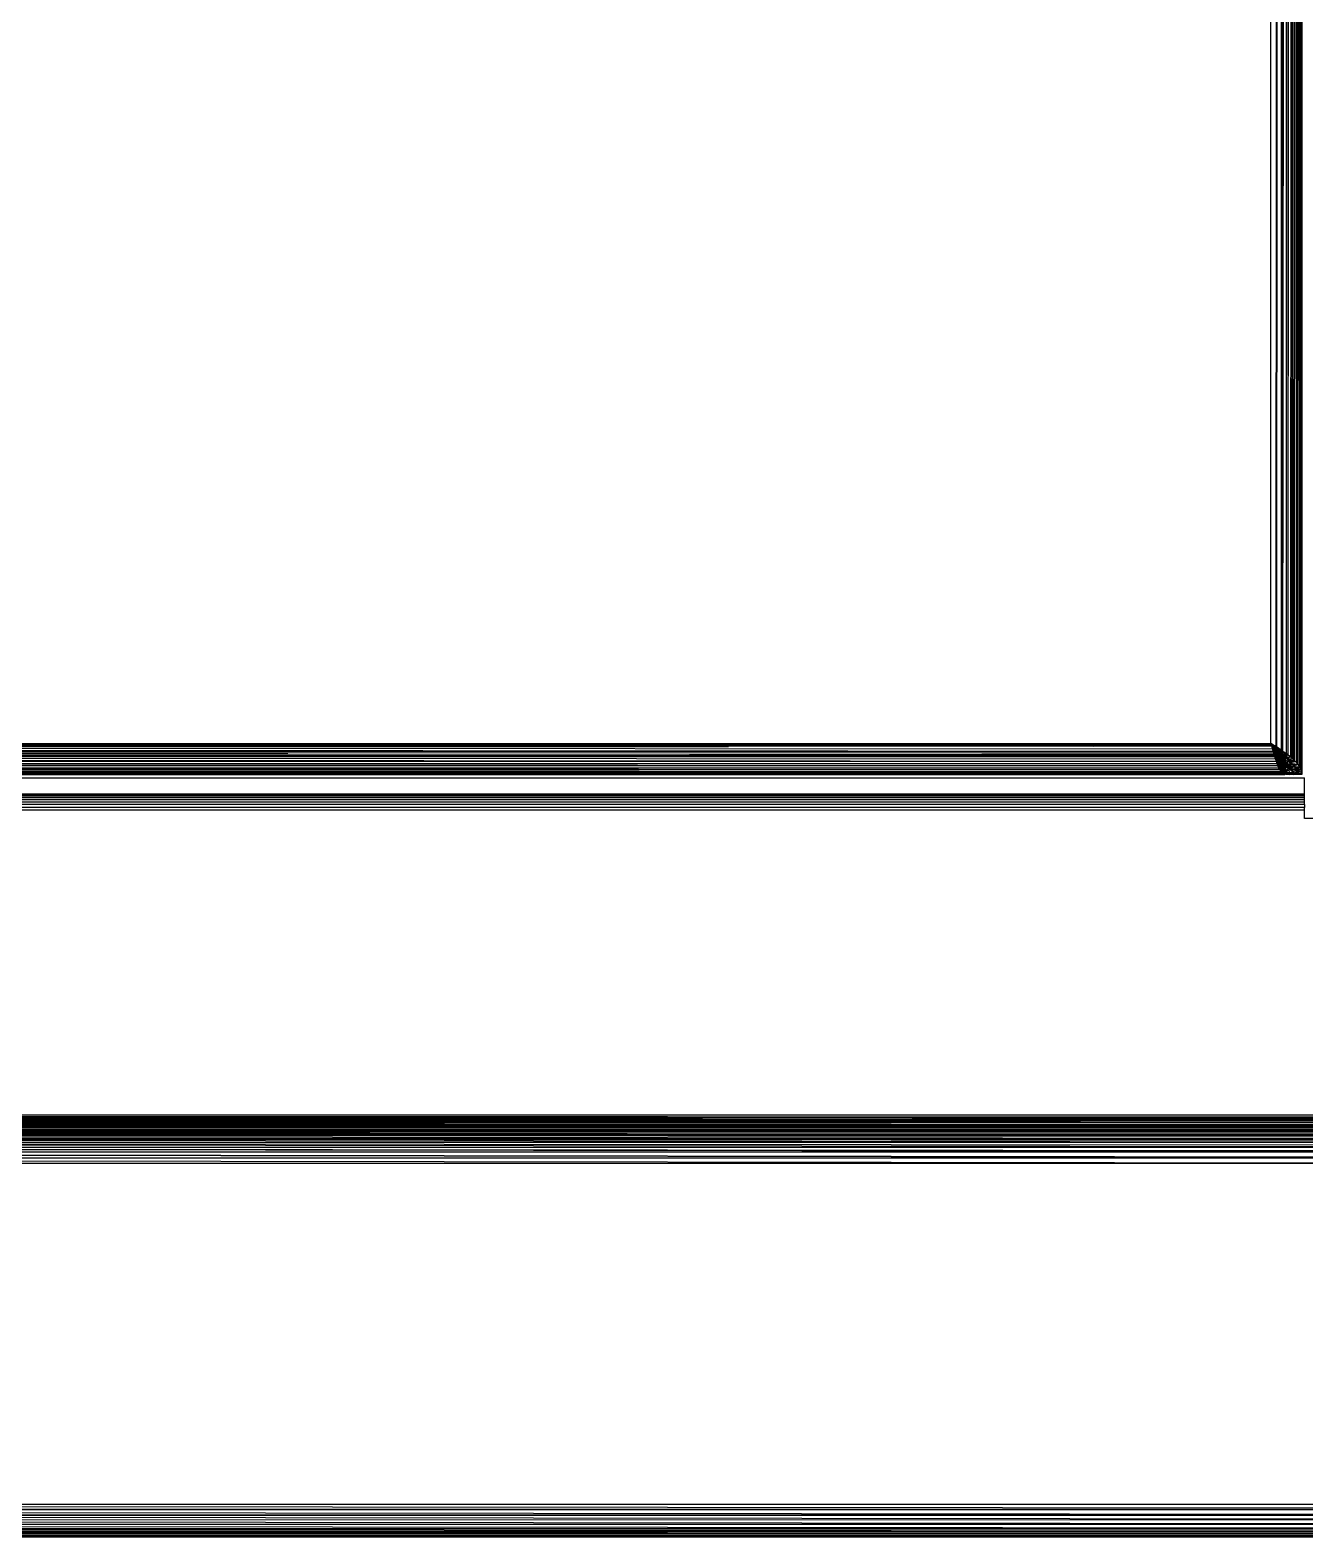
# Model space of a CAD drawing. Header units: inches. Extents: x 12 to 4609, y 5 to 3256.
# Drawn here: x 1440.7 to 1597.1, y 1641.8 to 1826.6 of the extents above; entities that cross this region are included whole.
import ezdxf

# ---------------------------------------------------------------- set-up
doc = ezdxf.new("R2010")
doc.units = ezdxf.units.IN
doc.header["$MEASUREMENT"] = 0

msp = doc.modelspace()

# ---------------------------------------------------------------- linework, layer by layer
for p, q in [((1595.33, 1737.42), (1595.79, 2546.62)), ((1595.62, 2546.45), (1595.33, 1737.42)), ((1595.33, 1737.42), (1595.55, 2546.38)), ((1595.55, 1737.23), (1595.79, 2546.62)), ((1595.62, 1737.17), (1595.79, 2546.62)), ((1596.63, 2547.89), (1596.44, 1736.2)), ((1592.89, 1739.11), (1592.89, 2544.51)), ((1594.19, 2545.35), (1593.55, 1738.69)), ((1593.55, 1738.69), (1593.61, 2544.97)), ((1593.61, 1738.65), (1594.19, 2545.35)), ((1594.19, 1738.26), (1594.79, 2545.78)), ((1594.37, 2545.48), (1594.19, 1738.26)), ((1594.19, 1738.26), (1594.29, 2545.42)), ((1594.29, 1738.2), (1594.79, 2545.78)), ((1594.37, 1738.14), (1594.79, 2545.78)), ((1594.79, 1737.84), (1595.33, 2546.2)), ((1594.79, 1737.84), (1595.01, 2545.93)), ((1595.01, 1737.68), (1595.33, 2546.2)), ((1595.79, 1737), (1595.91, 1989.31)), ((1595.88, 1989.31), (1595.79, 1737)), ((1596.07, 1736.72), (1596.1, 1989.31)), ((1596.26, 1989.31), (1596.17, 1736.58)), ((1596.4, 1736.26), (1596.42, 1989.31)), ((1596.44, 1736.2), (1596.46, 1989.31)), ((1596.63, 1735.75), (1596.63, 1989.31)), ((1596.69, 1989.31), (1596.69, 1735.31)), ((787.49, 1739.11), (1592.89, 1739.11)), ((1075.53, 1739.08), (1592.89, 1739.11)), ((1168.51, 1738.94), (1592.94, 1738.94)), ((1322.22, 1738.87), (1592.94, 1738.94)), ((1324.82, 1738.84), (1526.36, 1738.75)), ((1338.07, 1739.06), (1592.89, 1739.11)), ((1338.07, 1739.06), (1592.92, 1739.03)), ((1592.94, 1738.94), (1364.01, 1738.85)), ((1364.01, 1738.85), (1571.11, 1738.76)), ((1592.92, 1739.03), (1592.89, 1739.11)), ((1592.89, 1739.11), (1593.13, 1738.9)), ((1593.09, 1738.9), (1592.89, 1739.11)), ((1593.2, 1738.91), (1592.89, 1739.11)), ((1592.92, 1739.03), (1593, 1738.94)), ((1592.94, 1738.94), (1592.92, 1739.03)), ((1593, 1738.75), (1592.94, 1738.94)), ((1593.02, 1738.77), (1592.94, 1738.94)), ((1592.94, 1738.94), (1593, 1738.94)), ((1593, 1738.94), (1593.02, 1738.83)), ((1593, 1738.94), (1593.05, 1738.9)), ((1593.02, 1738.83), (1593.1, 1738.76)), ((1593.02, 1738.77), (1593.02, 1738.83)), ((1593.02, 1738.83), (1593.06, 1738.76)), ((1593.09, 1738.9), (1593.05, 1738.9)), ((1593.05, 1738.9), (1593.2, 1738.69)), ((1593.05, 1738.9), (1593.1, 1738.76)), ((1593.09, 1738.9), (1593.2, 1738.69)), ((1593.13, 1738.9), (1593.09, 1738.9)), ((1593.13, 1738.9), (1593.2, 1738.87)), ((1593.2, 1738.91), (1593.2, 1738.87)), ((1593.37, 1738.8), (1593.2, 1738.91)), ((1593.2, 1738.87), (1593.2, 1738.84)), ((1593.37, 1738.7), (1593.2, 1738.84)), ((1593.2, 1738.84), (1593.2, 1738.69)), ((1593.37, 1738.8), (1593.2, 1738.84)), ((787.02, 1737.5), (1593.56, 1736.93)), ((787.36, 1738.66), (1593.17, 1738.16)), ((787.36, 1738.66), (1563.56, 1738.12)), ((787.39, 1738.75), (1593.17, 1738.16)), ((1593.09, 1738.43), (845.46, 1738.75)), ((1593.47, 1737.19), (861.95, 1737.5)), ((861.95, 1737.5), (1593.37, 1737.49)), ((871.52, 1738.08), (1563.56, 1738.12)), ((1593.19, 1738.08), (871.52, 1738.08)), ((1095.9, 1738.75), (1526.36, 1738.75)), ((1177.11, 1737.95), (1593.19, 1738.08)), ((1208.32, 1737.78), (1472.32, 1737.83)), ((1235.19, 1738.24), (1563.56, 1738.12)), ((1472.32, 1737.83), (1252.92, 1737.75)), ((1342.69, 1737.01), (1593.56, 1736.93)), ((1346.83, 1737.57), (1593.37, 1737.49)), ((1426.92, 1737.85), (1472.32, 1737.83)), ((1459.18, 1737.59), (1434.12, 1737.61)), ((1593.33, 1737.64), (1459.18, 1737.59)), ((1593.33, 1737.61), (1459.18, 1737.59)), ((1459.18, 1737.59), (1593.37, 1737.49)), ((1472.32, 1737.83), (1521.58, 1737.81)), ((1521.58, 1737.81), (1593.26, 1737.86)), ((1521.58, 1737.81), (1593.28, 1737.78)), ((1571.11, 1738.76), (1526.36, 1738.75)), ((1563.56, 1738.12), (1593.18, 1738.12)), ((1593, 1738.75), (1571.11, 1738.76)), ((1593.02, 1738.77), (1593, 1738.75)), ((1593.06, 1738.76), (1593, 1738.75)), ((1593.03, 1738.64), (1593, 1738.75)), ((1593.02, 1738.77), (1593.08, 1738.64)), ((1593.02, 1738.77), (1593.03, 1738.64)), ((1593.03, 1738.64), (1593.08, 1738.64)), ((1593.09, 1738.43), (1593.03, 1738.64)), ((1593.06, 1738.76), (1593.14, 1738.64)), ((1593.06, 1738.76), (1593.08, 1738.64)), ((1593.1, 1738.76), (1593.06, 1738.76)), ((1593.08, 1738.64), (1593.17, 1738.41)), ((1593.08, 1738.64), (1593.14, 1738.64)), ((1593.17, 1738.41), (1593.09, 1738.43)), ((1593.11, 1738.35), (1593.09, 1738.43)), ((1593.1, 1738.76), (1593.18, 1738.64)), ((1593.1, 1738.76), (1593.14, 1738.64)), ((1593.19, 1738.35), (1593.11, 1738.35)), ((1593.17, 1738.16), (1593.11, 1738.35)), ((1593.14, 1738.64), (1593.17, 1738.53)), ((1593.14, 1738.64), (1593.18, 1738.64)), ((1593.17, 1738.53), (1593.18, 1738.64)), ((1593.17, 1738.41), (1593.17, 1738.53)), ((1593.17, 1738.53), (1593.22, 1738.43)), ((1593.22, 1738.43), (1593.17, 1738.41)), ((1593.17, 1738.41), (1593.19, 1738.35)), ((1593.17, 1738.41), (1593.17, 1738.16)), ((1593.18, 1738.12), (1593.17, 1738.16)), ((1593.18, 1738.64), (1593.31, 1738.43)), ((1593.18, 1738.64), (1593.25, 1738.43)), ((1593.18, 1738.12), (1593.28, 1738.12)), ((1593.19, 1738.08), (1593.18, 1738.12)), ((1593.27, 1738.08), (1593.18, 1738.12)), ((1593.22, 1738.35), (1593.19, 1738.35)), ((1593.19, 1738.35), (1593.28, 1738.12)), ((1593.26, 1737.86), (1593.19, 1738.08)), ((1593.27, 1738.08), (1593.19, 1738.08)), ((1593.28, 1738.7), (1593.2, 1738.69)), ((1593.2, 1738.69), (1593.37, 1738.46)), ((1593.37, 1738.54), (1593.2, 1738.69)), ((1593.22, 1738.43), (1593.28, 1738.35)), ((1593.22, 1738.43), (1593.22, 1738.35)), ((1593.25, 1738.43), (1593.22, 1738.43)), ((1593.28, 1738.35), (1593.22, 1738.35)), ((1593.22, 1738.35), (1593.28, 1738.12)), ((1593.31, 1738.43), (1593.25, 1738.43)), ((1593.25, 1738.43), (1593.28, 1738.35)), ((1593.26, 1737.86), (1593.31, 1738.06)), ((1593.28, 1737.78), (1593.26, 1737.86)), ((1593.27, 1737.83), (1593.26, 1737.86)), ((1593.31, 1738.06), (1593.27, 1738.08)), ((1593.27, 1737.83), (1593.29, 1737.86)), ((1593.28, 1737.78), (1593.27, 1737.83)), ((1593.37, 1738.7), (1593.28, 1738.7)), ((1593.37, 1738.6), (1593.28, 1738.7)), ((1593.37, 1738.64), (1593.28, 1738.7)), ((1593.28, 1738.35), (1593.31, 1738.24)), ((1593.37, 1738.35), (1593.28, 1738.35)), ((1593.28, 1738.12), (1593.31, 1738.12)), ((1593.28, 1738.12), (1593.31, 1738.06)), ((1593.33, 1737.64), (1593.28, 1737.78)), ((1593.29, 1737.86), (1593.33, 1737.86)), ((1593.31, 1738.43), (1593.37, 1738.35)), ((1593.31, 1738.24), (1593.37, 1738.35)), ((1593.31, 1738.12), (1593.31, 1738.24)), ((1593.34, 1738.12), (1593.31, 1738.24)), ((1593.31, 1738.24), (1593.46, 1737.97)), ((1593.31, 1738.06), (1593.31, 1738.12)), ((1593.31, 1738.12), (1593.34, 1738.12)), ((1593.36, 1738.08), (1593.31, 1738.06)), ((1593.33, 1737.86), (1593.31, 1738.06)), ((1593.4, 1737.86), (1593.31, 1738.06)), ((1593.34, 1737.83), (1593.33, 1737.86)), ((1593.33, 1737.61), (1593.33, 1737.64)), ((1593.36, 1737.64), (1593.33, 1737.64)), ((1593.36, 1737.61), (1593.33, 1737.61)), ((1593.36, 1738.08), (1593.34, 1738.12)), ((1593.34, 1738.12), (1593.42, 1738.12)), ((1593.34, 1737.83), (1593.4, 1737.86)), ((1593.36, 1737.64), (1593.34, 1737.83)), ((1593.4, 1737.86), (1593.36, 1738.08)), ((1593.43, 1738.08), (1593.36, 1738.08)), ((1593.36, 1737.61), (1593.36, 1737.64)), ((1593.43, 1737.64), (1593.36, 1737.64)), ((1593.37, 1737.49), (1593.36, 1737.61)), ((1593.42, 1737.61), (1593.36, 1737.61)), ((1593.5, 1738.72), (1593.37, 1738.8)), ((1593.37, 1738.8), (1593.37, 1738.7)), ((1593.5, 1738.67), (1593.37, 1738.7)), ((1593.37, 1738.7), (1593.5, 1738.58)), ((1593.37, 1738.7), (1593.37, 1738.64)), ((1593.5, 1738.58), (1593.37, 1738.64)), ((1593.37, 1738.64), (1593.37, 1738.6)), ((1593.37, 1738.6), (1593.37, 1738.54)), ((1593.5, 1738.46), (1593.37, 1738.6)), ((1593.37, 1738.54), (1593.37, 1738.46)), ((1593.5, 1738.46), (1593.37, 1738.54)), ((1593.37, 1738.46), (1593.5, 1738.26)), ((1593.5, 1738.38), (1593.37, 1738.46)), ((1593.37, 1738.35), (1593.52, 1738.12)), ((1593.42, 1738.12), (1593.37, 1738.35)), ((1593.42, 1737.61), (1593.37, 1737.49)), ((1593.37, 1737.49), (1593.46, 1737.49)), ((1593.39, 1737.45), (1593.37, 1737.49)), ((1593.46, 1737.45), (1593.39, 1737.45)), ((1593.41, 1737.38), (1593.39, 1737.45)), ((1593.41, 1737.83), (1593.4, 1737.86)), ((1593.41, 1737.83), (1593.46, 1737.86)), ((1593.46, 1737.72), (1593.41, 1737.83)), ((1593.46, 1737.38), (1593.41, 1737.38)), ((1593.42, 1737.35), (1593.41, 1737.38)), ((1593.43, 1738.08), (1593.42, 1738.12)), ((1593.42, 1738.12), (1593.52, 1738.12)), ((1593.43, 1737.64), (1593.42, 1737.61)), ((1593.46, 1737.61), (1593.42, 1737.61)), ((1593.46, 1737.35), (1593.42, 1737.35)), ((1593.43, 1737.31), (1593.42, 1737.35)), ((1593.46, 1737.97), (1593.43, 1738.08)), ((1593.5, 1738.08), (1593.43, 1738.08)), ((1593.46, 1737.72), (1593.43, 1737.64)), ((1593.46, 1737.64), (1593.43, 1737.64)), ((1593.46, 1737.31), (1593.43, 1737.31)), ((1593.47, 1737.19), (1593.43, 1737.31)), ((1593.46, 1737.97), (1593.56, 1738.08)), ((1593.5, 1738.08), (1593.46, 1737.97)), ((1593.46, 1737.86), (1593.46, 1737.97)), ((1593.46, 1737.97), (1593.52, 1737.86)), ((1593.54, 1737.64), (1593.46, 1737.97)), ((1593.46, 1737.72), (1593.46, 1737.86)), ((1593.46, 1737.86), (1593.52, 1737.86)), ((1593.46, 1737.72), (1593.49, 1737.64)), ((1593.46, 1737.72), (1593.46, 1737.64)), ((1593.46, 1737.64), (1593.46, 1737.61)), ((1593.49, 1737.64), (1593.46, 1737.64)), ((1593.46, 1737.61), (1593.46, 1737.49)), ((1593.51, 1737.61), (1593.46, 1737.61)), ((1593.46, 1737.49), (1593.56, 1737.49)), ((1593.46, 1737.49), (1593.46, 1737.45)), ((1593.58, 1737.45), (1593.46, 1737.45)), ((1593.46, 1737.45), (1593.46, 1737.38)), ((1593.58, 1737.38), (1593.46, 1737.38)), ((1593.46, 1737.38), (1593.46, 1737.35)), ((1593.56, 1737.35), (1593.46, 1737.35)), ((1593.46, 1737.35), (1593.46, 1737.31)), ((1593.46, 1737.31), (1593.47, 1737.19)), ((1593.54, 1737.31), (1593.46, 1737.31)), ((1593.54, 1737.31), (1593.47, 1737.19)), ((1593.56, 1736.93), (1593.47, 1737.19)), ((1593.49, 1737.64), (1593.51, 1737.61)), ((1593.54, 1737.64), (1593.49, 1737.64)), ((1593.55, 1738.69), (1593.5, 1738.72)), ((1593.5, 1738.72), (1593.5, 1738.67)), ((1593.55, 1738.69), (1593.5, 1738.67)), ((1593.5, 1738.67), (1593.5, 1738.58)), ((1593.5, 1738.58), (1593.59, 1738.5)), ((1593.5, 1738.58), (1593.5, 1738.46)), ((1593.5, 1738.42), (1593.5, 1738.46)), ((1593.65, 1738.3), (1593.5, 1738.42)), ((1593.5, 1738.42), (1593.5, 1738.38)), ((1593.65, 1738.3), (1593.5, 1738.38)), ((1593.5, 1738.38), (1593.5, 1738.26)), ((1593.65, 1738.3), (1593.5, 1738.26)), ((1593.5, 1738.26), (1593.81, 1737.82)), ((1593.82, 1738.1), (1593.5, 1738.26)), ((1593.52, 1738.12), (1593.5, 1738.08)), ((1593.56, 1738.08), (1593.5, 1738.08)), ((1593.51, 1737.61), (1593.56, 1737.49)), ((1593.55, 1737.61), (1593.51, 1737.61)), ((1593.52, 1738.12), (1593.56, 1738.08)), ((1593.52, 1737.86), (1593.53, 1737.83)), ((1593.53, 1737.83), (1593.58, 1737.86)), ((1593.53, 1737.83), (1593.6, 1737.71)), ((1593.54, 1737.64), (1593.55, 1737.61)), ((1593.6, 1737.64), (1593.54, 1737.64)), ((1593.56, 1737.35), (1593.54, 1737.31)), ((1593.61, 1737.31), (1593.54, 1737.31)), ((1593.61, 1738.65), (1593.55, 1738.69)), ((1593.55, 1737.61), (1593.56, 1737.49)), ((1593.6, 1737.61), (1593.55, 1737.61)), ((1593.56, 1738.08), (1593.73, 1737.86)), ((1593.56, 1738.08), (1593.58, 1737.86)), ((1593.56, 1737.49), (1593.6, 1737.61)), ((1593.58, 1737.45), (1593.56, 1737.49)), ((1593.56, 1737.49), (1593.66, 1737.49)), ((1593.6, 1737.41), (1593.56, 1737.35)), ((1593.6, 1737.35), (1593.56, 1737.35)), ((1593.58, 1737.86), (1593.59, 1737.83)), ((1593.6, 1737.41), (1593.58, 1737.45)), ((1593.67, 1737.45), (1593.58, 1737.45)), ((1593.58, 1737.38), (1593.6, 1737.41)), ((1593.6, 1737.35), (1593.58, 1737.38)), ((1593.61, 1737.38), (1593.58, 1737.38)), ((1593.59, 1738.5), (1593.61, 1738.65)), ((1593.59, 1738.5), (1593.81, 1738.3)), ((1593.59, 1738.5), (1593.65, 1738.3)), ((1593.81, 1738.42), (1593.59, 1738.5)), ((1593.59, 1737.83), (1593.6, 1737.71)), ((1593.59, 1737.83), (1593.71, 1737.83)), ((1593.6, 1737.71), (1593.71, 1737.83)), ((1593.6, 1737.71), (1593.65, 1737.64)), ((1593.6, 1737.64), (1593.6, 1737.71)), ((1593.6, 1737.61), (1593.6, 1737.64)), ((1593.65, 1737.64), (1593.6, 1737.64)), ((1593.6, 1737.61), (1593.66, 1737.49)), ((1593.66, 1737.61), (1593.6, 1737.61)), ((1593.6, 1737.41), (1593.61, 1737.38)), ((1593.61, 1737.38), (1593.6, 1737.35)), ((1593.61, 1737.31), (1593.6, 1737.35)), ((1593.6, 1737.35), (1593.69, 1737.35)), ((1593.81, 1738.52), (1593.61, 1738.65)), ((1593.68, 1737.38), (1593.61, 1737.38)), ((1593.65, 1736.66), (1593.61, 1737.31)), ((1593.61, 1737.31), (1593.74, 1737.13)), ((1593.61, 1737.31), (1593.74, 1736.43)), ((1593.61, 1737.31), (1593.7, 1737.31)), ((1593.82, 1738.1), (1593.65, 1738.3)), ((1593.81, 1738.22), (1593.65, 1738.3)), ((1593.65, 1737.64), (1593.66, 1737.61)), ((1593.74, 1737.64), (1593.65, 1737.64)), ((1593.66, 1737.61), (1593.74, 1737.48)), ((1593.74, 1737.61), (1593.66, 1737.61)), ((1593.66, 1737.49), (1593.74, 1737.48)), ((1593.66, 1737.49), (1593.67, 1737.45)), ((1593.74, 1737.45), (1593.67, 1737.45)), ((1593.67, 1737.45), (1593.68, 1737.38)), ((1593.68, 1737.38), (1593.69, 1737.35)), ((1593.77, 1737.38), (1593.68, 1737.38)), ((1593.69, 1737.35), (1593.7, 1737.31)), ((1593.74, 1737.35), (1593.69, 1737.35)), ((1593.7, 1737.31), (1593.74, 1737.13)), ((1593.74, 1737.31), (1593.7, 1737.31)), ((1593.71, 1737.83), (1593.73, 1737.86)), ((1593.71, 1737.83), (1593.74, 1737.64)), ((1593.75, 1737.83), (1593.73, 1737.86)), ((1593.74, 1737.64), (1593.75, 1737.83)), ((1593.74, 1737.61), (1593.74, 1737.64)), ((1593.79, 1737.64), (1593.74, 1737.64)), ((1593.74, 1737.48), (1593.74, 1737.61)), ((1593.8, 1737.61), (1593.74, 1737.61)), ((1593.74, 1737.48), (1593.83, 1737.49)), ((1593.74, 1737.45), (1593.74, 1737.48)), ((1593.74, 1737.45), (1593.77, 1737.45)), ((1593.77, 1737.38), (1593.74, 1737.45)), ((1593.74, 1737.35), (1593.77, 1737.38)), ((1593.74, 1737.31), (1593.74, 1737.35)), ((1593.74, 1737.35), (1593.84, 1737.35)), ((1593.74, 1737.13), (1593.74, 1737.31)), ((1593.74, 1737.31), (1593.87, 1736.92)), ((1593.78, 1737.31), (1593.74, 1737.31)), ((1593.74, 1736.43), (1593.74, 1737.13)), ((1593.74, 1737.13), (1593.87, 1736.92)), ((1593.74, 1737.13), (1593.84, 1736.2)), ((1593.75, 1737.83), (1593.86, 1737.74)), ((1593.75, 1737.83), (1593.79, 1737.64)), ((1593.77, 1737.45), (1593.82, 1737.38)), ((1593.84, 1737.45), (1593.77, 1737.45)), ((1593.82, 1737.38), (1593.77, 1737.38)), ((1593.87, 1737.31), (1593.78, 1737.31)), ((1593.79, 1737.64), (1593.8, 1737.61)), ((1593.93, 1737.64), (1593.79, 1737.64)), ((1593.8, 1737.61), (1593.83, 1737.49)), ((1593.93, 1737.61), (1593.8, 1737.61)), ((1593.86, 1738.49), (1593.81, 1738.52)), ((1593.81, 1738.52), (1593.81, 1738.42)), ((1593.86, 1738.39), (1593.81, 1738.42)), ((1593.81, 1738.42), (1593.81, 1738.3)), ((1593.86, 1738.29), (1593.81, 1738.3)), ((1593.81, 1738.3), (1593.86, 1738.26)), ((1593.81, 1738.3), (1593.81, 1738.22)), ((1593.86, 1738.19), (1593.81, 1738.22)), ((1593.81, 1738.22), (1593.82, 1738.1)), ((1593.82, 1738.1), (1593.81, 1737.82)), ((1593.86, 1737.84), (1593.81, 1737.82)), ((1593.81, 1737.82), (1593.86, 1737.74)), ((1593.86, 1738.06), (1593.82, 1738.1)), ((1593.86, 1738.1), (1593.82, 1738.1)), ((1593.82, 1737.38), (1593.84, 1737.35)), ((1593.85, 1737.38), (1593.82, 1737.38)), ((1593.83, 1737.49), (1593.84, 1737.45)), ((1593.83, 1737.49), (1593.9, 1737.49)), ((1593.84, 1737.45), (1593.85, 1737.38)), ((1593.89, 1737.45), (1593.84, 1737.45)), ((1593.84, 1737.35), (1593.87, 1737.31)), ((1593.84, 1737.35), (1593.99, 1737.35)), ((1593.85, 1737.38), (1593.87, 1737.31)), ((1593.88, 1737.38), (1593.85, 1737.38)), ((1594.04, 1738.36), (1593.86, 1738.49)), ((1593.86, 1738.39), (1593.86, 1738.49)), ((1594.04, 1738.32), (1593.86, 1738.39)), ((1593.86, 1738.29), (1593.86, 1738.39)), ((1594.04, 1738.28), (1593.86, 1738.29)), ((1593.86, 1738.29), (1594.04, 1738.24)), ((1593.86, 1738.26), (1593.86, 1738.29)), ((1593.86, 1738.26), (1594.03, 1738.1)), ((1593.86, 1738.19), (1593.86, 1738.26)), ((1594.03, 1738.1), (1593.86, 1738.19)), ((1593.86, 1738.1), (1593.86, 1738.19)), ((1594.03, 1738.1), (1593.86, 1738.1)), ((1593.86, 1738.06), (1593.86, 1738.1)), ((1593.99, 1737.9), (1593.86, 1738.06)), ((1594.04, 1738), (1593.86, 1738.06)), ((1593.86, 1737.84), (1593.86, 1738.06)), ((1593.99, 1737.9), (1593.86, 1737.74)), ((1593.99, 1737.9), (1593.86, 1737.84)), ((1593.86, 1737.74), (1593.86, 1737.84)), ((1593.86, 1737.74), (1593.89, 1737.68)), ((1594.04, 1737.64), (1593.86, 1737.74)), ((1593.88, 1737.38), (1593.87, 1737.31)), ((1593.87, 1737.31), (1593.87, 1736.92)), ((1594.01, 1736.7), (1593.87, 1737.31)), ((1594.01, 1737.13), (1593.87, 1737.31)), ((1593.99, 1737.31), (1593.87, 1737.31)), ((1593.89, 1737.45), (1593.88, 1737.38)), ((1593.98, 1737.38), (1593.88, 1737.38)), ((1593.89, 1737.68), (1593.93, 1737.64)), ((1593.9, 1737.49), (1593.89, 1737.45)), ((1593.98, 1737.45), (1593.89, 1737.45)), ((1593.93, 1737.61), (1593.9, 1737.49)), ((1593.9, 1737.49), (1593.97, 1737.49)), ((1593.93, 1737.64), (1593.96, 1737.61)), ((1593.93, 1737.64), (1593.93, 1737.61)), ((1593.96, 1737.61), (1593.93, 1737.61)), ((1593.96, 1737.61), (1594.04, 1737.55)), ((1593.96, 1737.61), (1593.96, 1737.55)), ((1593.96, 1737.55), (1594, 1737.49)), ((1593.96, 1737.55), (1593.97, 1737.49)), ((1593.98, 1737.45), (1593.97, 1737.49)), ((1593.97, 1737.49), (1594, 1737.49)), ((1593.98, 1737.38), (1593.98, 1737.45)), ((1594.03, 1737.45), (1593.98, 1737.45)), ((1593.99, 1737.35), (1593.98, 1737.38)), ((1594.09, 1737.38), (1593.98, 1737.38)), ((1594.04, 1737.88), (1593.99, 1737.9)), ((1593.99, 1737.31), (1593.99, 1737.35)), ((1594.08, 1737.35), (1593.99, 1737.35)), ((1594.01, 1737.13), (1593.99, 1737.31)), ((1594.06, 1737.31), (1593.99, 1737.31)), ((1594.04, 1737.55), (1594, 1737.49)), ((1594, 1737.49), (1594.04, 1737.42)), ((1594, 1737.49), (1594.03, 1737.45)), ((1594, 1737.49), (1594.12, 1737.49)), ((1594.06, 1737.31), (1594.01, 1737.13)), ((1594.01, 1737.13), (1594.16, 1736.54)), ((1594.16, 1737), (1594.01, 1737.13)), ((1594.01, 1737.13), (1594.01, 1736.7)), ((1594.04, 1738.24), (1594.03, 1738.1)), ((1594.23, 1738.1), (1594.03, 1738.1)), ((1594.03, 1738.1), (1594.04, 1738)), ((1594.03, 1737.45), (1594.04, 1737.42)), ((1594.12, 1737.45), (1594.03, 1737.45)), ((1594.19, 1738.26), (1594.04, 1738.36)), ((1594.04, 1738.36), (1594.04, 1738.32)), ((1594.19, 1738.26), (1594.04, 1738.32)), ((1594.04, 1738.32), (1594.04, 1738.28)), ((1594.19, 1738.26), (1594.04, 1738.28)), ((1594.04, 1738.28), (1594.04, 1738.24)), ((1594.04, 1738.24), (1594.23, 1738.18)), ((1594.24, 1737.9), (1594.04, 1738)), ((1594.04, 1738), (1594.04, 1737.88)), ((1594.24, 1737.9), (1594.04, 1737.88)), ((1594.23, 1737.79), (1594.04, 1737.88)), ((1594.04, 1737.84), (1594.04, 1737.88)), ((1594.23, 1737.55), (1594.04, 1737.84)), ((1594.04, 1737.84), (1594.04, 1737.64)), ((1594.23, 1737.55), (1594.04, 1737.64)), ((1594.04, 1737.64), (1594.04, 1737.55)), ((1594.04, 1737.55), (1594.12, 1737.49)), ((1594.12, 1737.45), (1594.04, 1737.42)), ((1594.04, 1737.42), (1594.09, 1737.38)), ((1594.08, 1737.35), (1594.06, 1737.31)), ((1594.09, 1737.38), (1594.08, 1737.35)), ((1594.12, 1737.45), (1594.09, 1737.38)), ((1594.09, 1737.38), (1594.13, 1737.35)), ((1594.13, 1737.38), (1594.09, 1737.38)), ((1594.12, 1737.49), (1594.17, 1737.45)), ((1594.12, 1737.49), (1594.12, 1737.45)), ((1594.17, 1737.45), (1594.12, 1737.45)), ((1594.12, 1737.45), (1594.13, 1737.38)), ((1594.18, 1737.38), (1594.13, 1737.38)), ((1594.13, 1737.38), (1594.13, 1737.35)), ((1594.17, 1737.35), (1594.13, 1737.38)), ((1594.17, 1737.35), (1594.13, 1737.35)), ((1594.13, 1737.35), (1594.13, 1737.31)), ((1594.16, 1737.31), (1594.13, 1737.31)), ((1594.13, 1737.31), (1594.14, 1737.25)), ((1594.14, 1737.25), (1594.16, 1737.21)), ((1594.18, 1737.38), (1594.16, 1737.31)), ((1594.17, 1737.35), (1594.16, 1737.31)), ((1594.2, 1737.31), (1594.16, 1737.31)), ((1594.16, 1737.31), (1594.16, 1737.21)), ((1594.16, 1737.31), (1594.23, 1737.09)), ((1594.16, 1737.21), (1594.16, 1737)), ((1594.16, 1737.21), (1594.23, 1737.09)), ((1594.16, 1736.54), (1594.16, 1737)), ((1594.3, 1736.41), (1594.16, 1737)), ((1594.3, 1736.89), (1594.16, 1737)), ((1594.23, 1737.48), (1594.17, 1737.45)), ((1594.17, 1737.45), (1594.18, 1737.38)), ((1594.17, 1737.45), (1594.23, 1737.42)), ((1594.18, 1737.38), (1594.17, 1737.35)), ((1594.23, 1737.35), (1594.17, 1737.35)), ((1594.2, 1737.31), (1594.17, 1737.35)), ((1594.23, 1737.38), (1594.18, 1737.38)), ((1594.23, 1738.24), (1594.19, 1738.26)), ((1594.23, 1737.31), (1594.2, 1737.31)), ((1594.29, 1738.2), (1594.23, 1738.24)), ((1594.23, 1738.24), (1594.23, 1738.18)), ((1594.23, 1738.18), (1594.23, 1738.1)), ((1594.37, 1738.14), (1594.23, 1738.18)), ((1594.28, 1738.1), (1594.23, 1738.1)), ((1594.23, 1738.1), (1594.24, 1737.9)), ((1594.24, 1737.9), (1594.23, 1737.79)), ((1594.28, 1737.77), (1594.23, 1737.79)), ((1594.23, 1737.55), (1594.23, 1737.79)), ((1594.28, 1737.52), (1594.23, 1737.55)), ((1594.23, 1737.55), (1594.23, 1737.48)), ((1594.27, 1737.5), (1594.23, 1737.48)), ((1594.23, 1737.48), (1594.23, 1737.42)), ((1594.23, 1737.42), (1594.23, 1737.38)), ((1594.3, 1737.38), (1594.23, 1737.38)), ((1594.23, 1737.38), (1594.27, 1737.38)), ((1594.23, 1737.38), (1594.23, 1737.35)), ((1594.27, 1737.35), (1594.23, 1737.35)), ((1594.23, 1737.35), (1594.23, 1737.31)), ((1594.27, 1737.31), (1594.23, 1737.31)), ((1594.23, 1737.31), (1594.23, 1737.2)), ((1594.23, 1737.2), (1594.23, 1737.09)), ((1594.23, 1737.09), (1594.27, 1737.03)), ((1594.24, 1737.9), (1594.28, 1737.95)), ((1594.24, 1737.9), (1594.28, 1737.85)), ((1594.28, 1737.9), (1594.24, 1737.9)), ((1594.27, 1737.5), (1594.28, 1737.52)), ((1594.31, 1737.51), (1594.27, 1737.5)), ((1594.27, 1737.5), (1594.27, 1737.38)), ((1594.27, 1737.38), (1594.3, 1737.38)), ((1594.27, 1737.38), (1594.27, 1737.35)), ((1594.27, 1737.35), (1594.3, 1737.38)), ((1594.31, 1737.35), (1594.27, 1737.35)), ((1594.27, 1737.35), (1594.27, 1737.31)), ((1594.27, 1737.31), (1594.27, 1737.03)), ((1594.32, 1737.31), (1594.27, 1737.31)), ((1594.3, 1737.27), (1594.27, 1737.31)), ((1594.27, 1737), (1594.39, 1737.04)), ((1594.27, 1737.03), (1594.27, 1737)), ((1594.27, 1737), (1594.29, 1736.95)), ((1594.27, 1737), (1594.42, 1736.92)), ((1594.29, 1738.2), (1594.28, 1738.1)), ((1594.37, 1738.14), (1594.28, 1738.1)), ((1594.43, 1738.1), (1594.28, 1738.1)), ((1594.28, 1737.95), (1594.43, 1738.1)), ((1594.28, 1738.1), (1594.28, 1737.95)), ((1594.28, 1737.95), (1594.28, 1737.9)), ((1594.5, 1737.87), (1594.28, 1737.9)), ((1594.28, 1737.9), (1594.28, 1737.85)), ((1594.28, 1737.85), (1594.43, 1737.7)), ((1594.28, 1737.85), (1594.28, 1737.77)), ((1594.43, 1737.7), (1594.28, 1737.77)), ((1594.28, 1737.77), (1594.28, 1737.52)), ((1594.31, 1737.51), (1594.28, 1737.52)), ((1594.37, 1738.14), (1594.29, 1738.2)), ((1594.3, 1737.38), (1594.38, 1737.35)), ((1594.3, 1737.38), (1594.31, 1737.35)), ((1594.34, 1737.25), (1594.3, 1737.27)), ((1594.43, 1737.7), (1594.31, 1737.51)), ((1594.5, 1737.43), (1594.31, 1737.51)), ((1594.31, 1737.51), (1594.44, 1737.31)), ((1594.31, 1737.35), (1594.32, 1737.31)), ((1594.38, 1737.35), (1594.31, 1737.35)), ((1594.32, 1737.31), (1594.34, 1737.25)), ((1594.38, 1737.31), (1594.32, 1737.31)), ((1594.34, 1737.25), (1594.39, 1737.04)), ((1594.39, 1737.22), (1594.34, 1737.25)), ((1594.43, 1738.1), (1594.37, 1738.14)), ((1594.38, 1737.35), (1594.44, 1737.31)), ((1594.38, 1737.35), (1594.38, 1737.31)), ((1594.38, 1737.31), (1594.39, 1737.22)), ((1594.44, 1737.31), (1594.38, 1737.31)), ((1594.39, 1737.22), (1594.42, 1737.05)), ((1594.5, 1737.16), (1594.39, 1737.22)), ((1594.42, 1737.05), (1594.39, 1737.04)), ((1594.39, 1737.04), (1594.42, 1736.92)), ((1594.47, 1737.07), (1594.42, 1737.05)), ((1594.5, 1738.05), (1594.43, 1738.1)), ((1594.5, 1737.73), (1594.43, 1737.7)), ((1594.43, 1737.7), (1594.5, 1737.63)), ((1594.5, 1737.7), (1594.43, 1737.7)), ((1594.44, 1737.31), (1594.49, 1737.33)), ((1594.44, 1737.31), (1594.5, 1737.23)), ((1594.45, 1736.9), (1594.47, 1737.07)), ((1594.47, 1737.07), (1594.5, 1737.08)), ((1594.5, 1737.43), (1594.49, 1737.33)), ((1594.49, 1737.33), (1594.53, 1737.32)), ((1594.49, 1737.33), (1594.5, 1737.23)), ((1594.53, 1738.03), (1594.5, 1738.05)), ((1594.5, 1738.05), (1594.5, 1737.87)), ((1594.53, 1737.87), (1594.5, 1737.87)), ((1594.5, 1737.87), (1594.5, 1737.73)), ((1594.53, 1737.74), (1594.5, 1737.73)), ((1594.5, 1737.73), (1594.5, 1737.7)), ((1594.53, 1737.7), (1594.5, 1737.7)), ((1594.5, 1737.7), (1594.5, 1737.63)), ((1594.5, 1737.63), (1594.53, 1737.6)), ((1594.5, 1737.63), (1594.5, 1737.43)), ((1594.53, 1737.42), (1594.5, 1737.43)), ((1594.5, 1737.23), (1594.53, 1737.19)), ((1594.5, 1737.16), (1594.5, 1737.23)), ((1594.5, 1737.16), (1594.5, 1737.08)), ((1594.5, 1737.16), (1594.53, 1737.14)), ((1594.53, 1737.09), (1594.5, 1737.08)), ((1594.5, 1737.08), (1594.5, 1736.88)), ((1594.57, 1738), (1594.53, 1738.03)), ((1594.53, 1737.87), (1594.53, 1738.03)), ((1594.57, 1737.87), (1594.53, 1737.87)), ((1594.53, 1737.74), (1594.53, 1737.87)), ((1594.57, 1737.76), (1594.53, 1737.74)), ((1594.53, 1737.7), (1594.53, 1737.74)), ((1594.57, 1737.7), (1594.53, 1737.7)), ((1594.53, 1737.6), (1594.53, 1737.7)), ((1594.53, 1737.6), (1594.57, 1737.55)), ((1594.53, 1737.42), (1594.53, 1737.6)), ((1594.57, 1737.4), (1594.53, 1737.42)), ((1594.53, 1737.32), (1594.53, 1737.42)), ((1594.53, 1737.32), (1594.59, 1737.31)), ((1594.53, 1737.19), (1594.53, 1737.32)), ((1594.53, 1737.19), (1594.58, 1737.11)), ((1594.53, 1737.14), (1594.53, 1737.19)), ((1594.53, 1737.14), (1594.53, 1737.09)), ((1594.58, 1737.11), (1594.53, 1737.14)), ((1594.58, 1737.11), (1594.53, 1737.09)), ((1594.53, 1736.86), (1594.53, 1737.09)), ((1594.53, 1737.09), (1594.57, 1736.92)), ((1594.67, 1737.93), (1594.57, 1738)), ((1594.57, 1738), (1594.57, 1737.87)), ((1594.67, 1737.86), (1594.57, 1737.87)), ((1594.57, 1737.87), (1594.57, 1737.76)), ((1594.67, 1737.8), (1594.57, 1737.76)), ((1594.57, 1737.76), (1594.57, 1737.7)), ((1594.67, 1737.7), (1594.57, 1737.7)), ((1594.57, 1737.7), (1594.57, 1737.55)), ((1594.57, 1737.55), (1594.62, 1737.51)), ((1594.57, 1737.55), (1594.57, 1737.4)), ((1594.57, 1737.4), (1594.59, 1737.31)), ((1594.67, 1737.36), (1594.57, 1737.4)), ((1594.57, 1736.92), (1594.58, 1737.11)), ((1594.59, 1737.31), (1594.58, 1737.11)), ((1594.67, 1737.19), (1594.58, 1737.11)), ((1594.58, 1737.11), (1594.67, 1736.96)), ((1594.58, 1737.11), (1594.67, 1737.08)), ((1594.67, 1737.53), (1594.62, 1737.51)), ((1594.62, 1737.51), (1594.67, 1737.5)), ((1594.62, 1737.51), (1594.67, 1737.45)), ((1594.69, 1737.91), (1594.67, 1737.93)), ((1594.67, 1737.93), (1594.67, 1737.86)), ((1594.69, 1737.85), (1594.67, 1737.86)), ((1594.67, 1737.86), (1594.67, 1737.8)), ((1594.69, 1737.81), (1594.67, 1737.8)), ((1594.67, 1737.8), (1594.67, 1737.7)), ((1594.69, 1737.69), (1594.67, 1737.7)), ((1594.67, 1737.7), (1594.67, 1737.53)), ((1594.69, 1737.54), (1594.67, 1737.53)), ((1594.67, 1737.53), (1594.67, 1737.5)), ((1594.67, 1737.5), (1594.69, 1737.5)), ((1594.67, 1737.5), (1594.67, 1737.45)), ((1594.67, 1737.45), (1594.69, 1737.42)), ((1594.67, 1737.45), (1594.67, 1737.36)), ((1594.69, 1737.35), (1594.67, 1737.36)), ((1594.67, 1737.36), (1594.67, 1737.19)), ((1594.69, 1737.22), (1594.67, 1737.19)), ((1594.67, 1737.19), (1594.67, 1737.08)), ((1594.67, 1737.08), (1594.69, 1737.07)), ((1594.67, 1737.08), (1594.67, 1736.96)), ((1594.67, 1736.96), (1594.69, 1737.07)), ((1594.79, 1737.84), (1594.69, 1737.91)), ((1594.69, 1737.85), (1594.69, 1737.91)), ((1594.79, 1737.84), (1594.69, 1737.85)), ((1594.69, 1737.81), (1594.69, 1737.85)), ((1594.79, 1737.84), (1594.69, 1737.81)), ((1594.69, 1737.69), (1594.69, 1737.81)), ((1595.01, 1737.68), (1594.69, 1737.69)), ((1594.69, 1737.54), (1594.69, 1737.69)), ((1595.01, 1737.68), (1594.69, 1737.54)), ((1594.69, 1737.5), (1594.69, 1737.54)), ((1594.69, 1737.5), (1595.33, 1737.42)), ((1594.69, 1737.42), (1594.69, 1737.5)), ((1594.69, 1737.42), (1594.79, 1737.31)), ((1594.69, 1737.35), (1594.69, 1737.42)), ((1594.79, 1737.31), (1594.69, 1737.35)), ((1594.69, 1737.22), (1594.69, 1737.35)), ((1594.79, 1737.31), (1594.69, 1737.22)), ((1594.69, 1737.07), (1594.69, 1737.22)), ((1594.69, 1737.07), (1595.1, 1736.91)), ((1595.01, 1737.68), (1594.79, 1737.84)), ((1595.33, 1737.42), (1594.79, 1737.31)), ((1594.79, 1737.31), (1595.62, 1737.17)), ((1594.79, 1737.31), (1594.95, 1737.11)), ((1595.62, 1737.17), (1594.95, 1737.11)), ((1594.95, 1737.11), (1595.79, 1737)), ((1594.95, 1737.11), (1595.1, 1736.91)), ((1595.33, 1737.42), (1595.01, 1737.68)), ((1595.79, 1737), (1595.1, 1736.91)), ((1595.55, 1737.23), (1595.33, 1737.42)), ((1595.62, 1737.17), (1595.55, 1737.23)), ((1595.79, 1737), (1595.62, 1737.17)), ((1595.88, 1736.91), (1595.79, 1737)), ((1594.03, 1735.82), (786.46, 1736.01)), ((786.46, 1736.01), (1594.12, 1735.68)), ((1342.69, 1736.93), (1593.56, 1736.93)), ((1342.69, 1736.74), (1593.65, 1736.66)), ((1342.69, 1736.59), (1593.74, 1736.43)), ((1342.69, 1736.5), (1593.74, 1736.43)), ((1342.69, 1736.43), (1593.74, 1736.43)), ((1342.69, 1736.27), (1593.84, 1736.2)), ((1342.69, 1736.14), (1593.93, 1736.01)), ((1342.69, 1736.07), (1593.93, 1736.01)), ((1342.69, 1736.01), (1593.93, 1736.01)), ((1342.69, 1735.73), (1594.12, 1735.68)), ((1342.69, 1735.68), (1594.12, 1735.68)), ((1594.21, 1735.54), (1342.69, 1735.59)), ((1594.3, 1735.46), (1342.69, 1735.53)), ((1594.3, 1735.46), (1342.69, 1735.48)), ((1342.69, 1735.46), (1594.3, 1735.46)), ((1594.4, 1735.37), (1342.69, 1735.39)), ((1594.4, 1735.37), (1342.69, 1735.35)), ((1342.69, 1735.31), (1594.59, 1735.31)), ((1593.65, 1736.66), (1593.56, 1736.93)), ((1593.74, 1736.43), (1593.65, 1736.66)), ((1593.84, 1736.2), (1593.74, 1736.43)), ((1593.87, 1736.92), (1593.84, 1736.2)), ((1593.93, 1736.01), (1593.84, 1736.2)), ((1593.87, 1736.92), (1594.01, 1736.7)), ((1593.93, 1736.01), (1593.87, 1736.92)), ((1593.93, 1736.01), (1594.01, 1736.7)), ((1594.03, 1735.82), (1593.93, 1736.01)), ((1594.03, 1735.82), (1594.01, 1736.7)), ((1594.16, 1736.54), (1594.01, 1736.7)), ((1594.16, 1736.54), (1594.03, 1735.82)), ((1594.12, 1735.68), (1594.03, 1735.82)), ((1594.21, 1735.54), (1594.12, 1735.68)), ((1594.16, 1736.54), (1594.3, 1736.41)), ((1594.21, 1735.54), (1594.16, 1736.54)), ((1594.3, 1735.46), (1594.16, 1736.54)), ((1594.3, 1735.46), (1594.21, 1735.54)), ((1594.3, 1736.89), (1594.29, 1736.95)), ((1594.3, 1736.41), (1594.3, 1736.89)), ((1594.3, 1736.89), (1594.44, 1736.83)), ((1594.3, 1736.89), (1594.44, 1736.34)), ((1594.3, 1736.89), (1594.44, 1736.58)), ((1594.3, 1735.46), (1594.3, 1736.41)), ((1594.3, 1736.41), (1594.44, 1736.34)), ((1594.3, 1736.41), (1594.4, 1735.37)), ((1594.4, 1735.37), (1594.3, 1735.46)), ((1594.44, 1736.34), (1594.4, 1735.37)), ((1594.44, 1735.36), (1594.4, 1735.37)), ((1594.45, 1736.9), (1594.42, 1736.92)), ((1594.44, 1736.83), (1594.45, 1736.9)), ((1594.44, 1736.58), (1594.44, 1736.83)), ((1594.44, 1736.83), (1594.5, 1736.82)), ((1594.44, 1736.83), (1594.5, 1736.65)), ((1594.44, 1736.58), (1594.5, 1736.6)), ((1594.44, 1736.58), (1594.5, 1736.45)), ((1594.44, 1736.58), (1594.5, 1736.57)), ((1594.44, 1736.34), (1594.44, 1736.58)), ((1594.44, 1736.34), (1594.49, 1735.34)), ((1594.44, 1736.34), (1594.54, 1736.32)), ((1594.49, 1735.34), (1594.44, 1735.36)), ((1594.5, 1736.88), (1594.45, 1736.9)), ((1594.57, 1736.15), (1594.49, 1735.34)), ((1594.59, 1735.31), (1594.49, 1735.34)), ((1594.53, 1736.86), (1594.5, 1736.88)), ((1594.5, 1736.88), (1594.5, 1736.82)), ((1594.5, 1736.82), (1594.53, 1736.82)), ((1594.5, 1736.82), (1594.5, 1736.65)), ((1594.5, 1736.65), (1594.5, 1736.6)), ((1594.5, 1736.6), (1594.53, 1736.61)), ((1594.5, 1736.6), (1594.5, 1736.57)), ((1594.5, 1736.57), (1594.53, 1736.57)), ((1594.5, 1736.57), (1594.53, 1736.46)), ((1594.5, 1736.57), (1594.5, 1736.45)), ((1594.5, 1736.45), (1594.53, 1736.46)), ((1594.5, 1736.45), (1594.53, 1736.36)), ((1594.53, 1736.82), (1594.53, 1736.86)), ((1594.57, 1736.84), (1594.53, 1736.86)), ((1594.53, 1736.82), (1594.59, 1736.81)), ((1594.53, 1736.61), (1594.53, 1736.82)), ((1594.53, 1736.61), (1594.59, 1736.63)), ((1594.53, 1736.57), (1594.53, 1736.61)), ((1594.53, 1736.57), (1594.59, 1736.56)), ((1594.53, 1736.46), (1594.53, 1736.57)), ((1594.53, 1736.46), (1594.67, 1736.48)), ((1594.53, 1736.46), (1594.56, 1736.44)), ((1594.53, 1736.36), (1594.53, 1736.46)), ((1594.53, 1736.36), (1594.57, 1736.39)), ((1594.53, 1736.36), (1594.54, 1736.32)), ((1594.54, 1736.32), (1594.57, 1736.15)), ((1594.54, 1736.32), (1594.59, 1736.31)), ((1594.56, 1736.44), (1594.59, 1736.56)), ((1594.57, 1736.39), (1594.56, 1736.44)), ((1594.56, 1736.44), (1594.67, 1736.41)), ((1594.57, 1736.92), (1594.57, 1736.84)), ((1594.57, 1736.84), (1594.59, 1736.81)), ((1594.57, 1736.39), (1594.59, 1736.36)), ((1594.57, 1736.15), (1594.59, 1736.31)), ((1594.67, 1736.19), (1594.57, 1736.15)), ((1594.57, 1736.15), (1594.59, 1736.06)), ((1594.67, 1736.15), (1594.57, 1736.15)), ((1594.59, 1736.63), (1594.59, 1736.81)), ((1594.67, 1736.79), (1594.59, 1736.81)), ((1594.59, 1736.63), (1594.67, 1736.66)), ((1594.59, 1736.56), (1594.59, 1736.63)), ((1594.59, 1736.56), (1594.67, 1736.55)), ((1594.59, 1736.31), (1594.59, 1736.36)), ((1594.59, 1736.36), (1594.67, 1736.35)), ((1594.59, 1736.06), (1594.67, 1735.72)), ((1594.59, 1735.31), (1594.59, 1736.06)), ((1594.67, 1736.96), (1594.67, 1736.79)), ((1594.67, 1736.96), (1594.81, 1736.71)), ((1594.67, 1736.79), (1594.67, 1736.66)), ((1594.81, 1736.71), (1594.67, 1736.79)), ((1594.67, 1736.66), (1594.81, 1736.71)), ((1594.67, 1736.66), (1594.67, 1736.55)), ((1594.67, 1736.55), (1594.67, 1736.48)), ((1594.67, 1736.55), (1594.91, 1736.51)), ((1594.67, 1736.48), (1594.91, 1736.51)), ((1594.67, 1736.48), (1594.67, 1736.41)), ((1594.67, 1736.41), (1594.67, 1736.35)), ((1594.67, 1736.41), (1594.99, 1736.32)), ((1594.67, 1736.35), (1594.67, 1736.19)), ((1594.67, 1736.35), (1594.99, 1736.32)), ((1594.99, 1736.32), (1594.67, 1736.19)), ((1594.67, 1736.19), (1594.67, 1736.15)), ((1594.67, 1736.15), (1594.67, 1735.72)), ((1595.06, 1736.12), (1594.67, 1736.15)), ((1594.69, 1735.73), (1594.67, 1735.72)), ((1594.67, 1735.72), (1594.68, 1735.52)), ((1595.12, 1735.92), (1594.68, 1735.52)), ((1595.18, 1735.52), (1594.68, 1735.52)), ((1594.68, 1735.52), (1594.69, 1735.31)), ((1595.06, 1736.12), (1594.69, 1735.73)), ((1595.12, 1735.92), (1594.69, 1735.73)), ((1595.18, 1735.52), (1594.69, 1735.31)), ((1595.19, 1735.31), (1594.69, 1735.31)), ((1595.1, 1736.91), (1594.81, 1736.71)), ((1594.91, 1736.51), (1594.81, 1736.71)), ((1594.81, 1736.71), (1595.35, 1736.51)), ((1594.99, 1736.32), (1594.91, 1736.51)), ((1594.91, 1736.51), (1595.35, 1736.51)), ((1594.91, 1736.51), (1595.46, 1736.32)), ((1595.06, 1736.12), (1594.99, 1736.32)), ((1594.99, 1736.32), (1595.46, 1736.32)), ((1594.99, 1736.32), (1595.54, 1736.12)), ((1595.12, 1735.92), (1595.06, 1736.12)), ((1595.06, 1736.12), (1595.54, 1736.12)), ((1595.06, 1736.12), (1595.61, 1735.92)), ((1595.1, 1736.91), (1595.88, 1736.91)), ((1595.1, 1736.91), (1595.23, 1736.71)), ((1595.18, 1735.52), (1595.12, 1735.92)), ((1595.12, 1735.92), (1595.61, 1735.92)), ((1595.12, 1735.92), (1595.65, 1735.72)), ((1595.18, 1735.52), (1595.65, 1735.72)), ((1595.19, 1735.31), (1595.18, 1735.52)), ((1595.18, 1735.52), (1595.68, 1735.52)), ((1595.19, 1735.31), (1595.68, 1735.52)), ((1595.69, 1735.31), (1595.19, 1735.31)), ((1595.88, 1736.91), (1595.23, 1736.71)), ((1595.23, 1736.71), (1596.17, 1736.58)), ((1595.23, 1736.71), (1595.35, 1736.51)), ((1595.35, 1736.51), (1596.17, 1736.58)), ((1595.35, 1736.51), (1596.22, 1736.51)), ((1595.46, 1736.32), (1596.22, 1736.51)), ((1595.46, 1736.32), (1596.4, 1736.26)), ((1595.46, 1736.32), (1596.44, 1736.2)), ((1595.46, 1736.32), (1595.54, 1736.12)), ((1595.54, 1736.12), (1596.44, 1736.2)), ((1595.54, 1736.12), (1596.47, 1736.12)), ((1595.61, 1735.92), (1596.47, 1736.12)), ((1595.61, 1735.92), (1596.56, 1735.92)), ((1595.65, 1735.72), (1596.56, 1735.92)), ((1595.65, 1735.72), (1596.63, 1735.75)), ((1595.65, 1735.72), (1595.68, 1735.52)), ((1595.68, 1735.52), (1596.63, 1735.75)), ((1595.68, 1735.52), (1596.66, 1735.52)), ((1595.68, 1735.52), (1595.69, 1735.31)), ((1595.69, 1735.31), (1596.66, 1735.52)), ((1596.69, 1735.31), (1595.69, 1735.31)), ((1596.07, 1736.72), (1595.88, 1736.91)), ((1596.17, 1736.58), (1596.07, 1736.72)), ((1596.22, 1736.51), (1596.17, 1736.58)), ((1596.4, 1736.26), (1596.22, 1736.51)), ((1596.44, 1736.2), (1596.4, 1736.26)), ((1596.46, 1736.15), (1596.44, 1736.2)), ((1596.47, 1736.12), (1596.46, 1736.15)), ((1596.56, 1735.92), (1596.47, 1736.12)), ((1596.63, 1735.75), (1596.56, 1735.92)), ((1596.66, 1735.52), (1596.63, 1735.75)), ((1596.69, 1735.31), (1596.66, 1735.52)), ((1190.19, 1734.91), (1597.02, 1734.91)), ((1597.02, 1732.91), (1597.02, 1734.91)), ((1190.19, 1732.91), (1597.02, 1732.91)), ((1597.02, 1732.88), (1190.19, 1732.88)), ((1597.02, 1732.79), (1190.19, 1732.79)), ((1597.02, 1732.64), (1192.19, 1732.65)), ((1597.02, 1732.44), (1192.19, 1732.44)), ((1597.02, 1732.2), (1192.19, 1732.19)), ((1597.02, 1731.91), (1192.19, 1731.91)), ((1597.02, 1731.61), (1192.19, 1731.61)), ((1597.02, 1732.88), (1597.02, 1732.91)), ((1597.02, 1732.79), (1597.02, 1732.88)), ((1597.02, 1732.64), (1597.02, 1732.79)), ((1597.02, 1732.44), (1597.02, 1732.64)), ((1597.02, 1732.2), (1597.02, 1732.44)), ((1597.02, 1731.91), (1597.02, 1732.2)), ((1597.02, 1731.61), (1597.02, 1731.91)), ((1597.02, 1731.61), (1597.02, 1731.26)), ((1597.02, 1731.26), (1192.19, 1731.26)), ((1597.02, 1730.91), (1192.19, 1730.91)), ((1597.02, 1730.91), (1597.02, 1731.26)), ((1597.02, 1729.91), (1597.02, 1730.91)), ((1598.02, 1729.91), (1597.02, 1729.91)), ((1194.19, 1693.58), (1638.35, 1693.58)), ((1194.19, 1693.58), (1638.36, 1693.28)), ((1194.19, 1693.58), (1638.36, 1693.25)), ((1194.19, 1693.25), (1496.67, 1693.25)), ((1484.53, 1693.04), (1194.19, 1693.25)), ((1523.18, 1693.05), (1194.19, 1693.25)), ((1194.19, 1692.92), (1484.53, 1693.04)), ((1194.19, 1692.92), (1570.69, 1692.97)), ((1638.36, 1692.92), (1194.19, 1692.92)), ((1506.44, 1692.73), (1194.19, 1692.92)), ((1194.19, 1692.92), (1492.82, 1692.71)), ((1492.82, 1692.71), (1427.98, 1692.62)), ((1484.53, 1693.04), (1523.18, 1693.05)), ((1570.69, 1692.97), (1484.53, 1693.04)), ((1506.44, 1692.73), (1492.82, 1692.71)), ((1492.82, 1692.71), (1638.37, 1692.61)), ((1496.67, 1693.25), (1638.36, 1693.1)), ((1496.67, 1693.25), (1638.36, 1693.25)), ((1638.36, 1692.92), (1506.44, 1692.73)), ((1638.38, 1692.65), (1506.44, 1692.73)), ((1523.18, 1693.05), (1638.36, 1693.1)), ((1638.36, 1692.98), (1523.18, 1693.05)), ((1570.69, 1692.97), (1638.36, 1692.98)), ((1638.36, 1692.92), (1570.69, 1692.97)), ((1490.55, 1692.08), (1194.19, 1692.11)), ((1510.88, 1692.11), (1194.19, 1692.11)), ((1482.37, 1691.49), (1194.19, 1691.38)), ((1194.19, 1691.13), (1513.95, 1691.16)), ((1194.19, 1691.08), (1641.33, 1690.67)), ((1244.21, 1692.36), (1638.39, 1692.37)), ((1638.37, 1692.11), (1244.21, 1692.36)), ((1246.03, 1691.75), (1638.38, 1691.76)), ((1638.39, 1691.07), (1280.72, 1691.08)), ((1280.72, 1691.08), (1638.39, 1690.95)), ((1513.95, 1691.16), (1322.06, 1691.29)), ((1328.02, 1691.86), (1638.38, 1691.76)), ((1638.37, 1691.92), (1364.03, 1691.91)), ((1365.71, 1692.53), (1638.39, 1692.37)), ((1370.54, 1692.3), (1638.37, 1692.34)), ((1560.58, 1691.59), (1371.84, 1691.62)), ((1482.37, 1691.49), (1381.64, 1691.36)), ((1381.64, 1691.36), (1638.38, 1691.34)), ((1381.64, 1691.36), (1638.43, 1691.3)), ((1638.38, 1691.73), (1395.25, 1691.7)), ((1475.75, 1691.68), (1395.25, 1691.7)), ((1532.11, 1691.55), (1400.12, 1691.59)), ((1427.98, 1692.62), (1638.37, 1692.61)), ((1490.55, 1692.08), (1433.86, 1692.01)), ((1433.86, 1692.01), (1638.37, 1691.92)), ((1638.37, 1692.28), (1445.79, 1692.28)), ((1638.38, 1691.68), (1475.75, 1691.68)), ((1606.09, 1691.64), (1475.75, 1691.68)), ((1532.11, 1691.55), (1482.37, 1691.49)), ((1638.38, 1691.55), (1482.37, 1691.49)), ((1510.88, 1692.11), (1490.55, 1692.08)), ((1638.4, 1692.07), (1490.55, 1692.08)), ((1638.37, 1692.11), (1510.88, 1692.11)), ((1513.95, 1691.16), (1638.39, 1691.17)), ((1638.39, 1691.07), (1513.95, 1691.16)), ((1542.5, 1691.56), (1532.11, 1691.55)), ((1560.58, 1691.59), (1542.5, 1691.56)), ((1542.5, 1691.56), (1638.38, 1691.55)), ((1567.65, 1691.59), (1560.58, 1691.59)), ((1567.65, 1691.59), (1606.09, 1691.64)), ((1638.38, 1691.59), (1567.65, 1691.59)), ((1641.6, 1690.4), (1190.19, 1690.68)), ((1190.19, 1690.68), (1641.53, 1690.48)), ((1190.19, 1690.68), (1641.33, 1690.67)), ((1641.82, 1690.18), (1190.19, 1690.68)), ((1641.82, 1690.18), (1190.19, 1690.19)), ((1190.19, 1690.19), (1642.39, 1689.61)), ((1190.19, 1690.19), (1642.16, 1689.84)), ((1190.19, 1689.62), (1642.84, 1689.16)), ((1190.19, 1689.62), (1642.39, 1689.61)), ((1643.02, 1688.99), (1190.19, 1689.62)), ((1642.92, 1689.08), (1190.19, 1689.62)), ((1643.02, 1688.99), (1190.19, 1688.99)), ((1190.19, 1688.99), (1643.63, 1688.31)), ((1190.19, 1688.99), (1643.63, 1688.36)), ((1190.19, 1688.31), (1644.31, 1687.62)), ((1190.19, 1688.31), (1643.63, 1688.31)), ((1190.19, 1687.62), (1644.31, 1687.62)), ((1686.14, 1645.79), (1194.19, 1645.79)), ((1194.19, 1645.79), (1686.14, 1645.28)), ((1194.19, 1645.13), (1686.14, 1645.28)), ((1686.15, 1645.1), (1194.19, 1645.13)), ((1194.19, 1645.13), (1686.15, 1644.49)), ((1194.19, 1644.49), (1686.15, 1644.49)), ((1194.19, 1644.49), (1686.15, 1644.46)), ((1686.16, 1643.87), (1194.19, 1644.49)), ((1686.16, 1643.87), (1194.19, 1643.89)), ((1686.17, 1643.31), (1194.19, 1643.89)), ((1686.17, 1643.31), (1194.19, 1643.33)), ((1194.19, 1643.33), (1686.17, 1642.84)), ((1194.19, 1642.84), (1686.17, 1642.84)), ((1194.19, 1642.84), (1686.18, 1642.74)), ((1686.18, 1642.44), (1194.19, 1642.84)), ((1190.19, 1641.81), (1680.95, 1641.81)), ((1686.18, 1642.44), (1194.19, 1642.44)), ((1686.19, 1642.13), (1194.19, 1642.44)), ((1686.19, 1642.16), (1194.19, 1642.44)), ((1194.19, 1642.13), (1686.19, 1641.93)), ((1686.19, 1642.13), (1194.19, 1642.13)), ((1194.19, 1641.91), (1686.19, 1641.93)), ((1680.95, 1641.81), (1194.19, 1641.91))]:
    msp.add_line(p, q)

doc.saveas('drawing.dxf')
